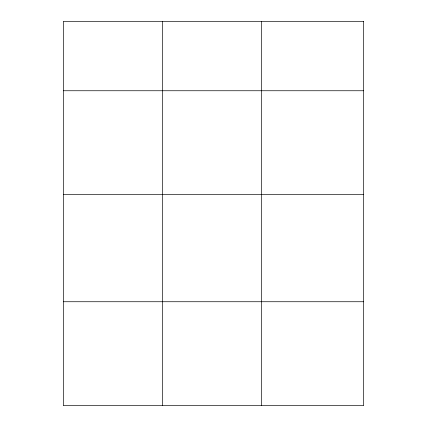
<?xml version="1.0" encoding="UTF-8"?>
<svg xmlns="http://www.w3.org/2000/svg" width="427" height="427" viewBox="0 0 427 427"><rect width="100%" height="100%" fill="white"/><g stroke="black" fill="none" stroke-linecap="round" stroke-linejoin="round"><path stroke-width="0.64" d="M63.329 90.748L363.671 90.748M63.329 194.664L363.671 194.664M63.329 301.734L363.671 301.734M261.554 21.35L261.554 405.65M162.441 21.35L162.441 405.65M363.671 21.35L63.329 21.35L63.329 405.65L363.671 405.65L363.671 21.35"/></g></svg>
